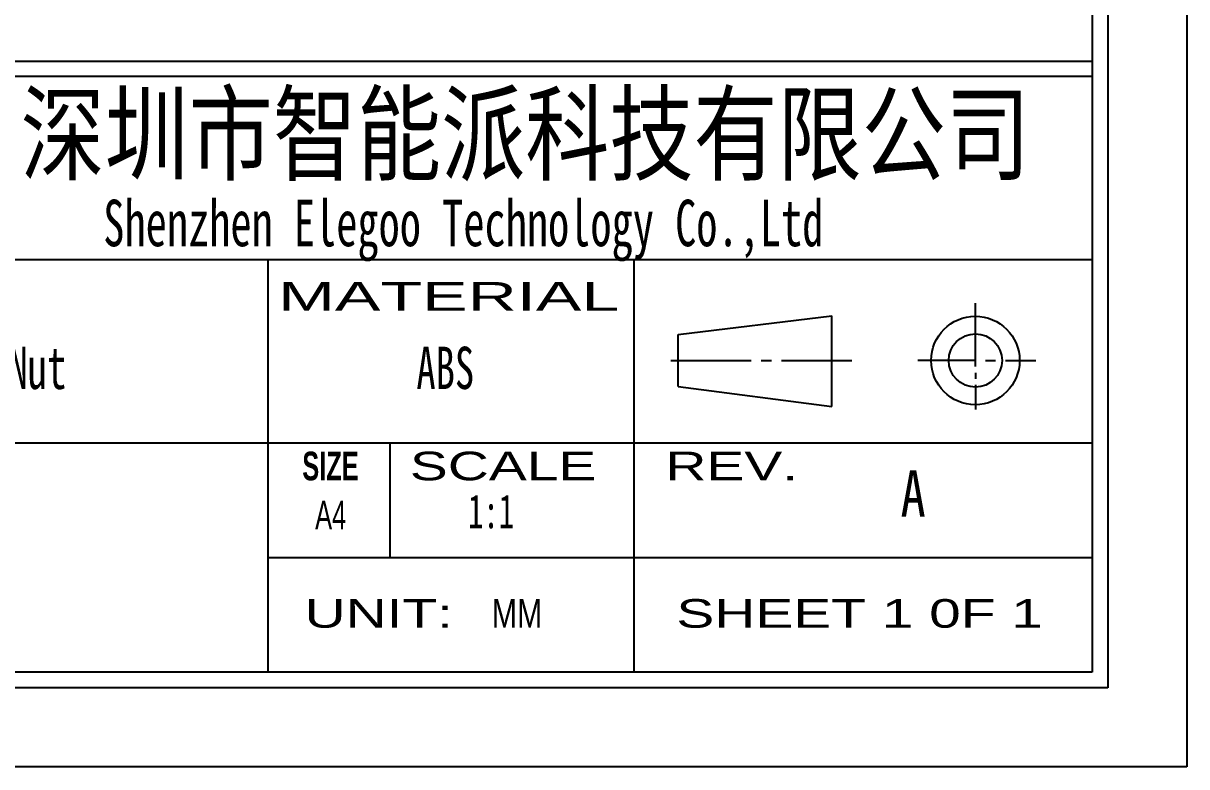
# Model space of a CAD drawing. Header units: millimetres. Extents: x 2 to 295, y 1 to 209.
# Drawn here: x 222.2 to 295.1, y 1.3 to 47.8 of the extents above; entities that cross this region are included whole.
import ezdxf

# ---------------------------------------------------------------- set-up
doc = ezdxf.new("R2010")
doc.units = ezdxf.units.MM
doc.layers.add('SLD-0', color=179, linetype='Continuous')
doc.styles.add('SLDTEXTSTYLE0', font='SIMSUN.TTC', dxfattribs={"width": 0.67})
doc.styles.add('SLDTEXTSTYLE1', font='SIMSUN.TTC', dxfattribs={"width": 0.67})
doc.styles.add('SLDTEXTSTYLE10', font='ARIAL.TTF', dxfattribs={"width": 1.7064})
doc.styles.add('SLDTEXTSTYLE11', font='SIMSUN.TTC', dxfattribs={"width": 0.8, "bigfont": 'bigfont'})
doc.styles.add('SLDTEXTSTYLE12', font='SIMSUN.TTC', dxfattribs={"width": 0.8})
doc.styles.add('SLDTEXTSTYLE13', font='SIMKAI.TTF', dxfattribs={"width": 0.67})
doc.styles.add('SLDTEXTSTYLE3', font='ARIAL.TTF', dxfattribs={"width": 0.63516})
doc.styles.add('SLDTEXTSTYLE6', font='ARIALBD.TTF', dxfattribs={"width": 0.63516})
doc.styles.add('SLDTEXTSTYLE7', font='ARIAL.TTF', dxfattribs={"width": 1.422})
doc.styles.add('SLDTEXTSTYLE8', font='ARIAL.TTF', dxfattribs={"width": 0.7584})

msp = doc.modelspace()

# ---------------------------------------------------------------- linework, layer by layer
at = {"layer": 'SLD-0'}
for p, q in [((295.107, 208.674), (295.107, 1.294)), ((289.181, 197.811), (289.181, 7.219)), ((289.181, 7.219), (12.675, 7.219)), ((295.107, 1.294), (1.812, 1.294))]:
    msp.add_line(p, q, dxfattribs=at)
at = {"layer": 'SLD-0', "color": 6, "linetype": 'Continuous'}
for p, q in [((290.169, 198.799), (290.169, 6.231)), ((290.169, 6.231), (11.687, 6.231))]:
    msp.add_line(p, q, dxfattribs=at)
at = {"layer": 'SLD-0', "color": 179, "linetype": 'Continuous'}
for p, q in [((289.181, 45.462), (155.33, 45.462)), ((289.181, 44.506), (156.286, 44.506)), ((289.181, 33.033), (156.286, 33.033)), ((237.553, 33.033), (237.553, 7.219)), ((260.499, 7.219), (260.499, 33.033)), ((281.869, 26.35), (281.869, 30.316)), ((263.255, 28.354), (272.888, 29.538)), ((272.888, 23.846), (272.888, 29.538)), ((263.255, 25.106), (263.255, 28.354)), ((262.786, 26.733), (267.83, 26.733)), ((268.461, 26.733), (269.091, 26.733)), ((269.722, 26.733), (274.136, 26.733)), ((281.869, 26.733), (278.268, 26.733)), ((282.5, 26.733), (283.13, 26.733)), ((283.761, 26.733), (285.653, 26.733)), ((281.869, 25.966), (281.869, 25.583)), ((263.255, 25.106), (272.888, 23.846)), ((281.869, 25.2), (281.869, 23.667)), ((289.181, 21.56), (156.286, 21.56)), ((245.202, 21.56), (245.202, 14.39)), ((237.553, 14.39), (289.181, 14.39))]:
    msp.add_line(p, q, dxfattribs=at)
for radius in [2.771, 1.669]:
    msp.add_circle((281.869, 26.733), radius, dxfattribs=at)

# ---------------------------------------------------------------- texts
at = {"color": 7, "linetype": 'Continuous', "lineweight": 0, "attachment_point": 1}
for s, insert, char_height, style in [('Hand Screw Nut', (208.046, 27.593), 2.64583, 'SLDTEXTSTYLE1'), ('ABS', (246.859, 27.593), 2.6458, 'SLDTEXTSTYLE1'), ('1:1', (250.086, 18.341), 2.1167, 'SLDTEXTSTYLE0')]:
    msp.add_mtext(s, dxfattribs=dict(at, insert=insert, char_height=char_height, style=style))
at = {"layer": 'SLD-0'}
for s, insert, char_height, attachment_point, style in [('\\M+1905B圳\\M+18E73\\M+19271\\M+1945C\\M+19468\\M+189C8\\M+18B5A\\M+1974C\\M+18CC0\\M+18CF6\\M+18E69', (253.676, 43.337), 4.82808, 2, 'SLDTEXTSTYLE11'), ('A', (277.178, 19.854), 2.91, 1, 'SLDTEXTSTYLE12')]:
    msp.add_mtext(s, dxfattribs=dict(at, insert=insert, char_height=char_height, attachment_point=attachment_point, style=style))
at = {"layer": 'SLD-0', "color": 179, "attachment_point": 2}
for s, insert, char_height, style in [('Shenzhen Elegoo Technology Co.,Ltd', (249.798, 36.8), 2.91042, 'SLDTEXTSTYLE13'), ('MATERIAL', (248.88, 31.645), 1.7927, 'SLDTEXTSTYLE10'), ('SIZE', (241.479, 21.022), 1.7927, 'SLDTEXTSTYLE6'), ('SCALE', (252.289, 21.022), 1.7927, 'SLDTEXTSTYLE7'), ('REV.', (266.61, 21.022), 1.7927, 'SLDTEXTSTYLE7'), ('A4', (241.49, 17.953), 1.7927, 'SLDTEXTSTYLE3'), ('UNIT:', (244.499, 11.791), 1.7927, 'SLDTEXTSTYLE7'), ('MM', (253.161, 11.791), 1.7927, 'SLDTEXTSTYLE8'), ('SHEET 1 0F 1', (274.62, 11.791), 1.79265, 'SLDTEXTSTYLE7')]:
    msp.add_mtext(s, dxfattribs=dict(at, insert=insert, char_height=char_height, style=style))

doc.saveas('drawing.dxf')
